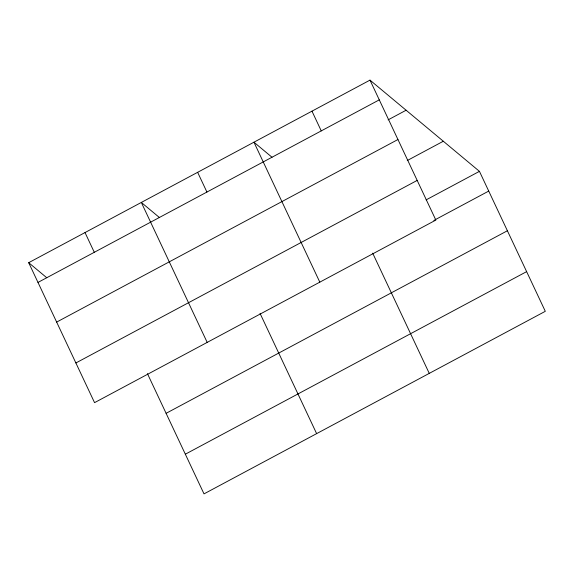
<?xml version="1.0" encoding="UTF-8"?>
<svg xmlns="http://www.w3.org/2000/svg" width="574" height="574" viewBox="0 0 574 574"><rect width="100%" height="100%" fill="white"/><g stroke="black" fill="none" stroke-linecap="round" stroke-linejoin="round"><path stroke-width="0.86" d="M369.993 80.123L435.853 220.079L94.559 402.647L28.7 262.691L369.993 80.123L479.441 171.353L545.3 311.309L204.007 493.877L147.432 373.645M37.984 282.422L379.278 99.854M388.081 119.88L406.112 110.23M56.654 322.093L397.947 139.525M407.26 160.541L443.322 141.247M75.89 362.969L417.183 180.408M426.13 199.874L479.441 171.353M433.844 220.438L488.725 191.077M166.101 413.323L507.394 230.755M185.337 454.199L526.631 271.631M272.011 157.254L253.952 142.201L319.811 282.15M159.385 217.496L141.326 202.443L207.185 342.398M28.7 262.691L46.759 277.744M311.976 111.162L321.253 130.886M372.684 253.156L429.259 373.38M197.643 172.322L206.92 192.053M260.058 313.404L316.633 433.628M85.017 232.57L94.294 252.295"/></g></svg>
